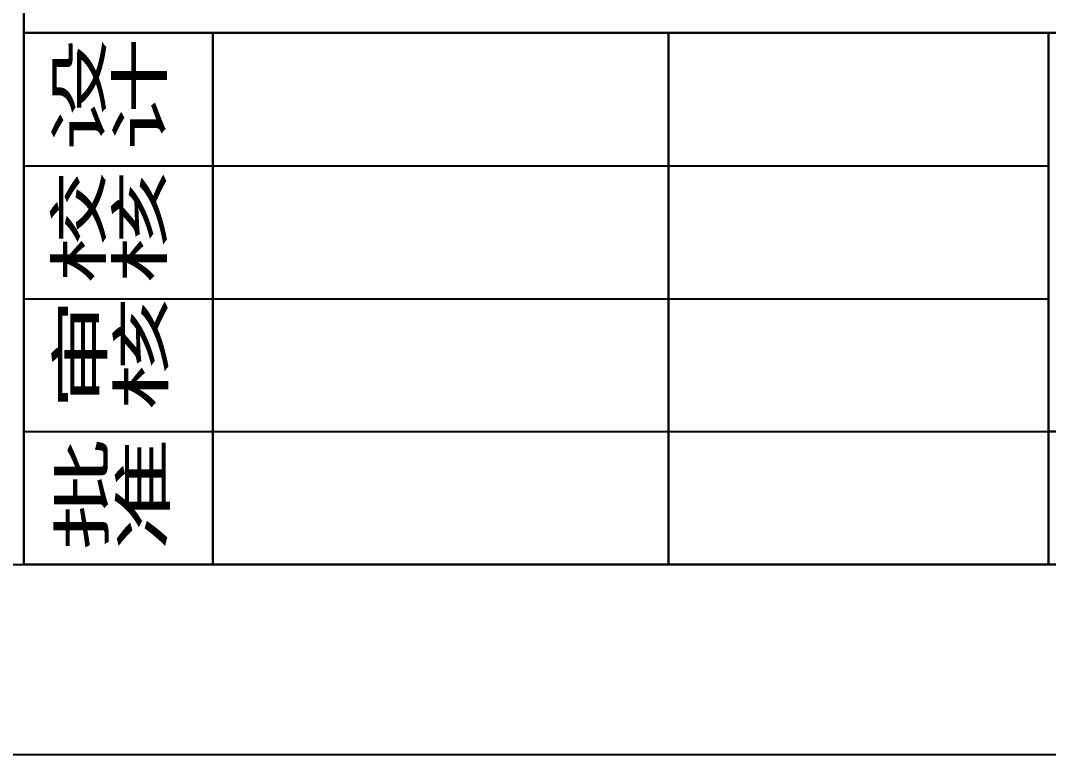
# Model space of a CAD drawing. Header units: millimetres. Extents: x -120 to 4920, y -120 to 3444.
# Drawn here: x 2638 to 3287, y -120 to 344 of the extents above; entities that cross this region are included whole.
import ezdxf
from ezdxf.enums import TextEntityAlignment as Align

# ---------------------------------------------------------------- set-up
doc = ezdxf.new("R2010")
doc.units = ezdxf.units.MM
doc.header["$LTSCALE"] = 120
for name, color, linetype in [('2细线层', 4, 'Continuous'), ('6文字层', 3, 'Continuous'), ('图框层', 7, 'Continuous'), ('－B文本线B－', 4, 'Continuous')]:
    doc.layers.add(name, color=color, linetype=linetype)
doc.layers.add('－A粗实线A－', color=7, linetype='Continuous', lineweight=30)
doc.styles.add('CHINESE', font='txt.shx', dxfattribs={"width": 0.8, "bigfont": '@~!hztxt.shx'})
doc.styles.add('PC_TEXTSTYLE', font='isocp.shx', dxfattribs={"width": 0.8, "bigfont": 'hzfs.shx'})

# ---------------------------------------------------------------- blocks, each defined once
blk = doc.blocks.new('PC_TITLE_BLOCK')
at = {"layer": '－A粗实线A－'}
for p, q in [((-180, 0), (-180, 56)), ((-180, 28), (-75, 28)), ((-170.05, 0), (-170.05, 28)), ((-146.05, 0), (-146.05, 28)), ((-126.05, 0), (-126.05, 28)), ((-126.05, 7), (-75, 7)), ((-180, 0), (0, 0))]:
    blk.add_line(p, q, dxfattribs=at)
at = {"layer": '－B文本线B－'}
for p, q in [((-180, 21), (-126.05, 21)), ((-180, 14), (-126.05, 14)), ((-180, 7), (-126.05, 7))]:
    blk.add_line(p, q, dxfattribs=at)
at = {"style": 'PC_TEXTSTYLE', "flags": 1}
blk.add_attdef('备注', (0, 0), '', height=5, dxfattribs=at)
at = {"layer": '6文字层', "color": 4, "style": 'PC_TEXTSTYLE', "width": 1.502108}
blk.add_attdef('所属装配图号', text='', height=5, dxfattribs=at).set_placement((-51.604, 48.359), (-1.882, 48.359), align=Align.FIT)
at = {"layer": '6文字层', "color": 4, "flags": 8}
for tag, height, style, width, p, p2 in [('图样代号', 5, 'PC_TEXTSTYLE', 2.267969, (-51.561, 38.104), (-1.687, 38.104)), ('审核', 5, 'CHINESE', 1.217116, (-169.037, 8.141), (-155.683, 8.141)), ('重量', 3.5, 'CHINESE', 1.312257, (-35.021, 1.627), (-24.942, 1.627)), ('比例', 3.5, 'CHINESE', 1.315045, (-15.076, 1.762), (-5.231, 1.762))]:
    blk.add_attdef(tag, text='', height=height, dxfattribs=dict(at, style=style, width=width)).set_placement(p, p2, align=Align.FIT)
at = {"layer": '6文字层', "color": 4, "style": 'PC_TEXTSTYLE'}
for tag, width, p in [('材质', 0.67, (-26.5, 27.849)), ('产品型号', 0.708, (-100.525, 19.746)), ('引用规范', 0.708, (-26.5, 17.595)), ('图样名称', 0.708, (-100.525, 9.492))]:
    blk.add_attdef(tag, text='', height=5, dxfattribs=dict(at, width=width)).set_placement(p, align=Align.CENTER)
at = {"layer": '6文字层', "color": 4, "style": 'CHINESE', "flags": 8}
for tag, height, rotation, width, p, p2 in [('设计', 5, 0.4644, 2.773413, (-169.324, 21.961), (-155.457, 22.074)), ('共几页', 3.5, 0.2334, 0.620311, (-116.744, 1.821), (-109.709, 1.849)), ('第几页', 3.5, 0.3684, 0.62872, (-90.838, 1.716), (-83.707, 1.762))]:
    blk.add_attdef(tag, text='', height=height, rotation=rotation, dxfattribs=dict(at, width=width)).set_placement(p, p2, align=Align.FIT)
at = {"layer": '6文字层', "color": 4, "style": 'CHINESE'}
for tag, p, width in [('校核', (-169.171, 14.685), 1.4), ('批准', (-169.25, 0.861), 1.4), ('标记1', (-73.711, 0.526), 0.675), ('标记2', (-69.141, 0.766), 0.675), ('标记3', (-64.5, 0.547), 0.675), ('标记4', (-59.196, 0.701), 0.675), ('标记5', (-55.119, 0.793), 0.675), ('标记6', (-49.661, 0.603), 0.675), ('标记7', (-44.199, 0.46), 0.675)]:
    blk.add_attdef(tag, p, '', height=5, dxfattribs=dict(at, width=width))
at = {"layer": '－B文本线B－', "style": 'CHINESE', "width": 0.675}
for s, p in [('设计', (-175.539, 24.5)), ('校核', (-175.539, 17.5)), ('审核', (-175.462, 10.818)), ('批准', (-175.373, 3.433))]:
    blk.add_text(s, height=5, dxfattribs=at).set_placement(p, align=Align.MIDDLE_CENTER)

msp = doc.modelspace()

# ---------------------------------------------------------------- linework, layer by layer
at = {"layer": '2细线层'}
msp.add_line((-120, -120), (4920, -120), dxfattribs=at)
at = {"layer": '图框层'}
msp.add_line((0, 0), (4800, 0), dxfattribs=at)

# ---------------------------------------------------------------- block references
at = {"layer": '图框层', "xscale": 12, "yscale": 12, "zscale": 12}
msp.add_blockref('PC_TITLE_BLOCK', (4800, 0), dxfattribs=at)

doc.saveas('drawing.dxf')
